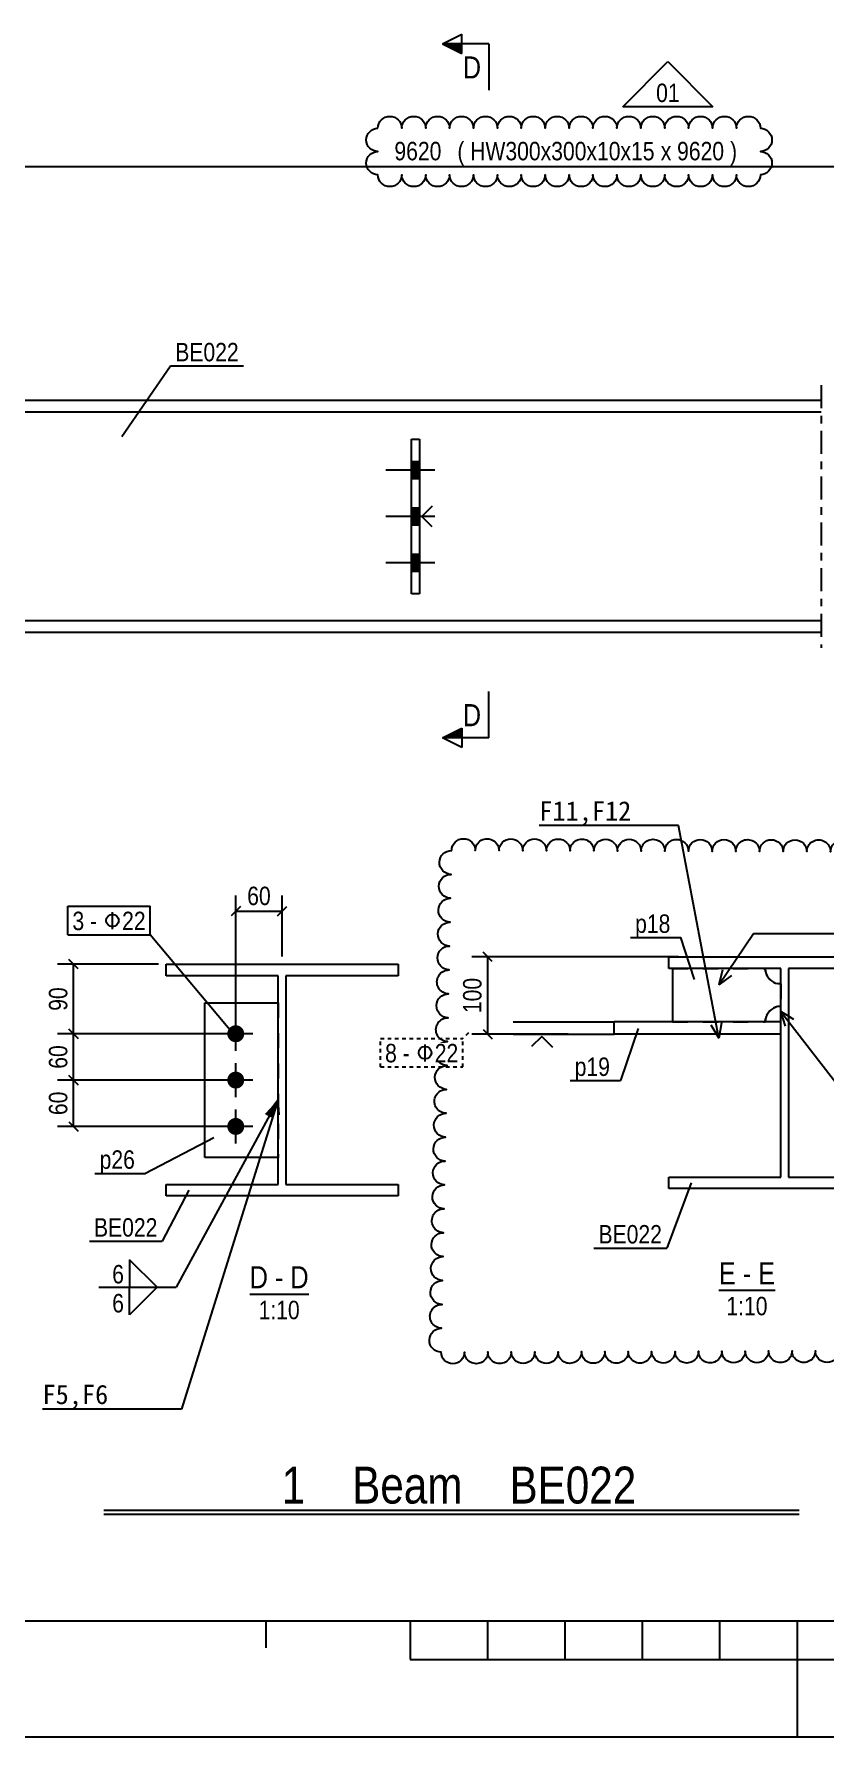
# Model space of a CAD drawing. Header units: millimetres. Extents: x -67 to 528, y -158 to 263.
# Drawn here: x 139.4 to 241.8, y -158 to 62.5 of the extents above; entities that cross this region are included whole.
import ezdxf

# ---------------------------------------------------------------- set-up
doc = ezdxf.new("R2010")
doc.units = ezdxf.units.MM
for name, pattern in [('DXK_LINE_DOT2', [3.9198, 1.9599, -1.9599]), ('DXK_LINE_DOT3', [5.9187, 2.979, -0.9799, 0.9799, -0.9799]), ('DXK_LINE_DOT4', [0.9408, 0.4704, -0.4704])]:
    doc.linetypes.add(name, pattern=pattern)
doc.layers.add('WELD_LABELS', color=5, linetype='Continuous')
doc.styles.add('Arial Narrow', font='ARIALN.TTF', dxfattribs={"height": 0.2})

# ---------------------------------------------------------------- blocks, each defined once
blk = doc.blocks.new('Unknown-251777343-6207')
at = {"color": 7, "linetype": 'Continuous'}
for p, q in [((-36.8, -142.95), (513.12, -142.95)), ((169.43, -142.95), (169.43, -146.45)), ((188.08, -142.95), (188.08, -147.96)), ((198.1, -142.95), (198.1, -147.96)), ((208.11, -142.95), (208.11, -147.96)), ((218.14, -142.95), (218.14, -147.96)), ((228.15, -142.95), (228.15, -147.96)), ((238.17, -142.95), (238.17, -157.97)), ((188.08, -147.96), (288.25, -147.96)), ((-66.84, -157.97), (528.16, -157.97))]:
    blk.add_line(p, q, dxfattribs=at)
blk = doc.blocks.new('Unknown-251777343-14 - 2304')
at = {"color": 6, "linetype": 'Continuous'}
blk.add_line((167.33, -100.65), (174.97, -100.65), dxfattribs=at)
at = {"color": 0, "linetype": 'Continuous'}
for points in [[(169.7, -99.9), (169.7, -96.9), (167.33, -96.9), (167.33, -99.9)], [(173.81, -103.9), (173.81, -101.4), (168.48, -101.4), (168.48, -103.9)]]:
    blk.add_wipeout(points, dxfattribs=at)
at = {"color": 6, "linetype": 'Continuous', "style": 'Arial Narrow'}
blk.add_text('1:10', height=2.386, dxfattribs=at).set_placement((168.48, -103.9))
at = {"color": 0, "linetype": 'Continuous'}
blk.add_wipeout([(171.69, -99.9), (171.69, -96.9), (170.6, -96.9), (170.6, -99.9)], dxfattribs=at)
at = {"color": 6, "linetype": 'Continuous', "style": 'Arial Narrow'}
blk.add_text('D', height=2.86, dxfattribs=at).set_placement((167.33, -99.9))
at = {"color": 0, "linetype": 'Continuous'}
blk.add_wipeout([(174.97, -99.9), (174.97, -96.9), (172.59, -96.9), (172.59, -99.9)], dxfattribs=at)
at = {"color": 6, "linetype": 'Continuous', "style": 'Arial Narrow'}
for s, p in [('-', (170.6, -99.9)), ('D', (172.59, -99.9))]:
    blk.add_text(s, height=2.86, dxfattribs=at).set_placement(p)
blk = doc.blocks.new('Unknown-251777343-15 - 2352')
at = {"color": 6, "linetype": 'Continuous'}
blk.add_line((228.05, -100.14), (235.33, -100.14), dxfattribs=at)
at = {"color": 0, "linetype": 'Continuous'}
for points in [[(230.24, -99.39), (230.24, -96.39), (228.05, -96.39), (228.05, -99.39)], [(234.36, -103.39), (234.36, -100.89), (229.02, -100.89), (229.02, -103.39)]]:
    blk.add_wipeout(points, dxfattribs=at)
at = {"color": 6, "linetype": 'Continuous', "style": 'Arial Narrow'}
blk.add_text('1:10', height=2.386, dxfattribs=at).set_placement((229.02, -103.39))
at = {"color": 0, "linetype": 'Continuous'}
blk.add_wipeout([(232.24, -99.39), (232.24, -96.39), (231.14, -96.39), (231.14, -99.39)], dxfattribs=at)
at = {"color": 6, "linetype": 'Continuous', "style": 'Arial Narrow'}
blk.add_text('E', height=2.86, dxfattribs=at).set_placement((228.05, -99.39))
at = {"color": 0, "linetype": 'Continuous'}
blk.add_wipeout([(235.33, -99.39), (235.33, -96.39), (233.14, -96.39), (233.14, -99.39)], dxfattribs=at)
at = {"color": 6, "linetype": 'Continuous', "style": 'Arial Narrow'}
for s, p in [('E', (233.14, -99.39)), ('-', (231.14, -99.39))]:
    blk.add_text(s, height=2.86, dxfattribs=at).set_placement(p)
blk = doc.blocks.new('Bolt-251777343-1690 - 1651')
at = {"linetype": 'Continuous'}
for points in [[(188.29, 7.1), (188.29, 4.9), (189.29, 4.9), (189.29, 7.1)], [(188.29, 1.1), (188.29, -1.1), (189.29, -1.1), (189.29, 1.1)], [(188.29, -4.9), (188.29, -7.1), (189.29, -7.1), (189.29, -4.9)]]:
    blk.add_hatch(color=3, dxfattribs=at).paths.add_polyline_path(points)
at = {"color": 3, "linetype": 'Continuous'}
for p, q in [((189.29, 7.1), (188.29, 7.1)), ((191.28, 6), (184.94, 6)), ((189.29, 4.9), (188.29, 4.9)), ((191.28, 0), (184.94, 0)), ((189.29, 1.1), (188.29, 1.1)), ((189.29, -1.1), (188.29, -1.1)), ((191.28, -6), (184.94, -6)), ((189.29, -4.9), (188.29, -4.9)), ((189.29, -7.1), (188.29, -7.1))]:
    blk.add_line(p, q, dxfattribs=at)
blk = doc.blocks.new('Part-251777343-1684 - 1651')
at = {"color": 2, "linetype": 'Continuous'}
for p, q in [((188.29, -10), (188.29, 10)), ((188.29, 10), (189.29, 10)), ((189.29, 10), (189.29, -10)), ((189.59, 0), (190.99, 1.4)), ((189.59, 0), (190.89, -1.3)), ((189.29, -10), (188.29, -10))]:
    blk.add_line(p, q, dxfattribs=at)
blk = doc.blocks.new('Part-251777343-1689 - 1651')
at = {"color": 4, "linetype": 'DXK_LINE_DOT3'}
blk.add_line((241.27, 17), (241.27, -17), dxfattribs=at)
at = {"color": 2, "linetype": 'Continuous'}
for p, q in [((241.28, 15), (136.95, 15)), ((241.28, 13.5), (136.95, 13.5)), ((241.28, -13.5), (136.95, -13.5)), ((241.28, -15), (136.95, -15))]:
    blk.add_line(p, q, dxfattribs=at)
blk = doc.blocks.new('Part-251777343-2305 - 2304')
at = {"color": 2, "linetype": 'Continuous'}
for p, q in [((161.53, -62.95), (171.03, -62.95)), ((161.53, -82.95), (161.53, -62.95)), ((171.03, -82.95), (161.53, -82.95))]:
    blk.add_line(p, q, dxfattribs=at)
at = {"color": 7, "linetype": 'DXK_LINE_DOT2'}
blk.add_line((171.03, -62.95), (171.03, -82.95), dxfattribs=at)
blk = doc.blocks.new('Part-251777343-2310 - 2304')
at = {"color": 2, "linetype": 'Continuous'}
for p, q in [((156.53, -57.95), (186.53, -57.95)), ((156.53, -59.45), (156.53, -57.95)), ((171.03, -59.45), (156.53, -59.45)), ((171.03, -86.45), (171.03, -59.45)), ((186.53, -59.45), (172.03, -59.45)), ((172.03, -59.45), (172.03, -86.45)), ((186.53, -57.95), (186.53, -59.45)), ((156.53, -87.95), (156.53, -86.45)), ((156.53, -86.45), (171.03, -86.45)), ((186.53, -87.95), (156.53, -87.95)), ((172.03, -86.45), (186.53, -86.45)), ((186.53, -86.45), (186.53, -87.95))]:
    blk.add_line(p, q, dxfattribs=at)
blk = doc.blocks.new('Bolt-251777343-2311 - 2304')
at = {"linetype": 'Continuous'}
for points in [[(164.43, -66.95, -1), (166.63, -66.95, -1)], [(164.43, -72.95, -1), (166.63, -72.95, -1)], [(164.43, -78.95, -1), (166.63, -78.95, -1)]]:
    blk.add_hatch(color=3, dxfattribs=at).paths.add_polyline_path(points)
at = {"color": 3, "linetype": 'Continuous'}
for p, q in [((165.53, -69.15), (165.53, -64.75)), ((167.73, -66.95), (163.33, -66.95)), ((165.53, -75.15), (165.53, -70.75)), ((167.73, -72.95), (163.33, -72.95)), ((165.53, -81.15), (165.53, -76.75)), ((167.73, -78.95), (163.33, -78.95))]:
    blk.add_line(p, q, dxfattribs=at)
blk = doc.blocks.new('Part-251777343-3944 - 2352')
at = {"color": 2, "linetype": 'Continuous'}
for p, q in [((201.43, -65.4), (214.48, -65.4)), ((236.06, -65.4), (214.48, -65.4)), ((214.48, -67), (214.48, -65.4)), ((236.06, -67), (236.06, -65.4)), ((201.43, -67), (214.48, -67)), ((205.12, -67.3), (203.82, -68.6)), ((205.12, -67.3), (206.52, -68.7)), ((236.06, -67), (214.48, -67))]:
    blk.add_line(p, q, dxfattribs=at)
blk = doc.blocks.new('Part-251777343-2358 - 2352')
at = {"color": 2, "linetype": 'Continuous'}
for p, q in [((221.56, -57), (251.56, -57)), ((221.56, -58.5), (221.56, -57)), ((251.56, -57), (251.56, -58.5)), ((236.06, -58.5), (221.56, -58.5)), ((236.06, -85.5), (236.06, -58.5)), ((251.56, -58.5), (237.06, -58.5)), ((237.06, -58.5), (237.06, -85.5)), ((221.56, -87), (221.56, -85.5)), ((221.56, -85.5), (236.06, -85.5)), ((237.06, -85.5), (251.56, -85.5)), ((251.56, -85.5), (251.56, -87)), ((251.56, -87), (221.56, -87))]:
    blk.add_line(p, q, dxfattribs=at)
blk = doc.blocks.new('Part-251777343-3943 - 2352')
at = {"color": 2, "linetype": 'Continuous'}
for p, q in [((222.06, -58.5), (222.06, -65.4)), ((234.09, -58.89), (234.06, -58.5)), ((236.06, -60.5), (235.67, -60.46)), ((235.67, -63.44), (236.06, -63.4)), ((234.06, -65.4), (234.09, -65.01))]:
    blk.add_line(p, q, dxfattribs=at)
at = {"color": 7, "linetype": 'DXK_LINE_DOT2'}
for p, q in [((222.06, -58.5), (234.06, -58.5)), ((234.06, -58.5), (234.09, -58.89)), ((235.67, -60.46), (236.06, -60.5)), ((236.06, -60.5), (236.06, -63.4)), ((236.06, -63.4), (235.67, -63.44)), ((222.06, -65.4), (234.06, -65.4)), ((234.09, -65.01), (234.06, -65.4))]:
    blk.add_line(p, q, dxfattribs=at)
at = {"color": 2, "linetype": 'Continuous'}
for centre, start, end in [((236.06, -58.5), 191.25, 258.75), ((236.06, -65.4), 101.25, 168.75)]:
    blk.add_arc(centre, 2, start, end, dxfattribs=at)
at = {"color": 7, "linetype": 'DXK_LINE_DOT2'}
for centre, start, end in [((236.06, -58.5), 191.25, 258.75), ((236.06, -65.4), 101.25, 168.75)]:
    blk.add_arc(centre, 2, start, end, dxfattribs=at)
blk = doc.blocks.new('Cloud-251777343-5899')
at = {"color": 1, "linetype": 'Continuous'}
blk.add_lwpolyline([(193.47, -43.23, -1), (196.53, -43.24, -1), (199.6, -43.25, -1), (202.66, -43.26, -1), (205.73, -43.27, -1), (208.79, -43.28, -1), (211.86, -43.29, -1), (214.92, -43.3, -1), (217.98, -43.31, -1), (221.05, -43.32, -1), (224.11, -43.33, -1), (227.18, -43.34, -1), (230.24, -43.35, -1), (233.31, -43.36, -1), (236.37, -43.37, -1), (239.43, -43.38, -1), (242.5, -43.39, -1), (245.56, -43.4, -1), (248.63, -43.41, -1), (251.69, -43.42, -1), (254.75, -43.43, -1), (257.82, -43.44, -1), (260.88, -43.45, -1), (263.95, -43.45, -1), (267.01, -43.46, -1), (270.08, -43.47, -1), (273.14, -43.48, -1), (276.2, -43.49, -1), (279.27, -43.5, -1), (282.33, -43.51, -1), (285.4, -43.52, -1), (288.46, -43.53, -1), (291.53, -43.54, -1), (294.59, -43.55, -1), (297.65, -43.56, -1), (300.72, -43.57, -1), (303.78, -43.58, -1), (306.85, -43.59, -1), (309.91, -43.6, -1), (312.98, -43.61, -1), (316.04, -43.62, -1), (319.1, -43.63, -1), (322.17, -43.64, -1), (325.23, -43.65, -1), (328.3, -43.66, -1), (331.36, -43.67, -1), (331.36, -46.71, -1), (331.36, -49.76, -1), (331.36, -52.81, -1), (331.36, -55.86, -1), (331.36, -58.91, -1), (331.36, -61.95, -1), (331.36, -65, -1), (331.36, -68.05, -1), (331.36, -71.1, -1), (331.36, -74.14, -1), (331.36, -77.19, -1), (331.36, -80.24, -1), (331.36, -83.29, -1), (331.36, -86.33, -1), (331.36, -89.38, -1), (331.36, -92.43, -1), (331.36, -95.48, -1), (331.36, -98.52, -1), (331.36, -101.57, -1), (331.36, -104.62, -1), (331.36, -107.67, -1), (328.33, -107.68, -1), (325.31, -107.69, -1), (322.28, -107.7, -1), (319.25, -107.71, -1), (316.22, -107.72, -1), (313.2, -107.73, -1), (310.17, -107.74, -1), (307.14, -107.75, -1), (304.12, -107.76, -1), (301.09, -107.78, -1), (298.06, -107.79, -1), (295.03, -107.8, -1), (292.01, -107.81, -1), (288.98, -107.82, -1), (285.95, -107.83, -1), (282.92, -107.84, -1), (279.9, -107.85, -1), (276.87, -107.86, -1), (273.84, -107.87, -1), (270.82, -107.88, -1), (267.79, -107.89, -1), (264.76, -107.91, -1), (261.73, -107.92, -1), (258.71, -107.93, -1), (255.68, -107.94, -1), (252.65, -107.95, -1), (249.62, -107.96, -1), (246.6, -107.97, -1), (243.57, -107.98, -1), (240.54, -107.99, -1), (237.52, -108, -1), (234.49, -108.01, -1), (231.46, -108.02, -1), (228.43, -108.04, -1), (225.41, -108.05, -1), (222.38, -108.06, -1), (219.35, -108.07, -1), (216.32, -108.08, -1), (213.3, -108.09, -1), (210.27, -108.1, -1), (207.24, -108.11, -1), (204.22, -108.12, -1), (201.19, -108.13, -1), (198.16, -108.14, -1), (195.13, -108.15, -1), (192.11, -108.17, -1), (192.17, -105.07, -1), (192.24, -101.98, -1), (192.3, -98.89, -1), (192.37, -95.8, -1), (192.43, -92.71, -1), (192.5, -89.61, -1), (192.56, -86.52, -1), (192.63, -83.43, -1), (192.69, -80.34, -1), (192.76, -77.25, -1), (192.82, -74.15, -1), (192.89, -71.06, -1), (192.95, -67.97, -1), (193.02, -64.88, -1), (193.08, -61.79, -1), (193.15, -58.69, -1), (193.21, -55.6, -1), (193.27, -52.51, -1), (193.34, -49.42, -1), (193.4, -46.32, -1), (193.47, -43.23)], format="xyb", close=True, dxfattribs=at)
blk = doc.blocks.new('Cloud-251777343-5889 - 1651')
at = {"color": 1, "linetype": 'Continuous'}
blk.add_lwpolyline([(183.92, 50.25, -1), (187.01, 50.25, -1), (190.11, 50.25, -1), (193.2, 50.25, -1), (196.29, 50.25, -1), (199.39, 50.25, -1), (202.48, 50.25, -1), (205.57, 50.25, -1), (208.67, 50.25, -1), (211.76, 50.25, -1), (214.86, 50.25, -1), (217.95, 50.25, -1), (221.04, 50.25, -1), (224.14, 50.25, -1), (227.23, 50.25, -1), (230.32, 50.25, -1), (233.42, 50.25, -1), (233.42, 47.25, -1), (233.42, 44.25, -1), (230.32, 44.25, -1), (227.23, 44.25, -1), (224.14, 44.25, -1), (221.04, 44.25, -1), (217.95, 44.25, -1), (214.86, 44.25, -1), (211.76, 44.25, -1), (208.67, 44.25, -1), (205.57, 44.25, -1), (202.48, 44.25, -1), (199.39, 44.25, -1), (196.29, 44.25, -1), (193.2, 44.25, -1), (190.11, 44.25, -1), (187.01, 44.25, -1), (183.92, 44.25, -1), (183.92, 47.25, -1), (183.92, 50.25)], format="xyb", close=True, dxfattribs=at)
blk = doc.blocks.new('StraightDimension-251777343-4944 - 1651')
at = {"color": 7, "linetype": 'Continuous'}
blk.add_line((19, 45.31), (359.22, 45.31), dxfattribs=at)
at = {"color": 0}
for points in [[(192.66, 45.61), (192.66, 49.11), (185.56, 49.11), (185.56, 45.61)], [(195.12, 46.11), (195.12, 48.61), (194.21, 48.61), (194.21, 46.11)]]:
    blk.add_wipeout(points, dxfattribs=at)
at = {"color": 4, "style": 'Arial Narrow'}
blk.add_text('9620', height=2.386, dxfattribs=at).set_placement((186.06, 46.11))
at = {"color": 0}
blk.add_wipeout([(195.12, 46.11), (195.12, 48.61), (194.21, 48.61), (194.21, 46.11)], dxfattribs=at)
blk.add_wipeout([(219.78, 46.11), (219.78, 48.61), (195.87, 48.61), (195.87, 46.11)], dxfattribs=at)
blk.add_wipeout([(219.78, 46.11), (219.78, 48.61), (195.87, 48.61), (195.87, 46.11)], dxfattribs=at)
at = {"color": 4, "style": 'Arial Narrow'}
blk.add_text('(', height=2.39, dxfattribs=at).set_placement((194.21, 46.11))
at = {"color": 0}
blk.add_wipeout([(221.89, 46.11), (221.89, 48.61), (220.53, 48.61), (220.53, 46.11)], dxfattribs=at)
blk.add_wipeout([(221.89, 46.11), (221.89, 48.61), (220.53, 48.61), (220.53, 46.11)], dxfattribs=at)
at = {"color": 4, "style": 'Arial Narrow'}
blk.add_text('HW300x300x10x15', height=2.3861, dxfattribs=at).set_placement((195.87, 46.11))
at = {"color": 0}
blk.add_wipeout([(228.74, 46.11), (228.74, 48.61), (222.64, 48.61), (222.64, 46.11)], dxfattribs=at)
blk.add_wipeout([(228.74, 46.11), (228.74, 48.61), (222.64, 48.61), (222.64, 46.11)], dxfattribs=at)
at = {"color": 4, "style": 'Arial Narrow'}
blk.add_text('x', height=2.39, dxfattribs=at).set_placement((220.53, 46.11))
at = {"color": 0}
blk.add_wipeout([(230.4, 46.11), (230.4, 48.61), (229.49, 48.61), (229.49, 46.11)], dxfattribs=at)
blk.add_wipeout([(230.4, 46.11), (230.4, 48.61), (229.49, 48.61), (229.49, 46.11)], dxfattribs=at)
at = {"color": 4, "style": 'Arial Narrow'}
for s, height, p in [('9620', 2.386, (222.64, 46.11)), (')', 2.39, (229.49, 46.11))]:
    blk.add_text(s, height=height, dxfattribs=at).set_placement(p)
blk = doc.blocks.new('StraightDimension-251777343-2691 - 2304')
at = {"color": 7, "linetype": 'Continuous'}
for p, q in [((155.53, -57.95), (142.48, -57.95)), ((145.13, -58.55), (143.93, -57.35)), ((144.53, -66.95), (144.53, -57.95)), ((164.53, -66.95), (142.48, -66.95)), ((143.93, -66.35), (145.13, -67.55))]:
    blk.add_line(p, q, dxfattribs=at)
at = {"color": 0}
blk.add_wipeout([(144.23, -60.43), (140.73, -60.43), (140.73, -64.48), (144.23, -64.48)], dxfattribs=at)
at = {"color": 4, "style": 'Arial Narrow'}
blk.add_text('90', height=2.386, rotation=90.0002, dxfattribs=at).set_placement((143.73, -63.98))
blk = doc.blocks.new('StraightDimension-251777343-2692 - 2304')
at = {"color": 7, "linetype": 'Continuous'}
for p, q in [((164.53, -66.95), (142.48, -66.95)), ((145.13, -67.55), (143.93, -66.35)), ((144.53, -72.95), (144.53, -66.95)), ((143.93, -72.35), (145.13, -73.55)), ((164.53, -72.95), (142.48, -72.95))]:
    blk.add_line(p, q, dxfattribs=at)
at = {"color": 0}
blk.add_wipeout([(144.23, -67.93), (140.73, -67.93), (140.73, -71.98), (144.23, -71.98)], dxfattribs=at)
at = {"color": 4, "style": 'Arial Narrow'}
blk.add_text('60', height=2.386, rotation=90.0002, dxfattribs=at).set_placement((143.73, -71.48))
blk = doc.blocks.new('StraightDimension-251777343-2693 - 2304')
at = {"color": 7, "linetype": 'Continuous'}
for p, q in [((145.13, -73.55), (143.93, -72.35)), ((164.53, -72.95), (142.48, -72.95)), ((144.53, -78.95), (144.53, -72.95)), ((164.53, -78.95), (142.48, -78.95)), ((143.93, -78.35), (145.13, -79.55))]:
    blk.add_line(p, q, dxfattribs=at)
at = {"color": 0}
blk.add_wipeout([(144.23, -73.93), (140.73, -73.93), (140.73, -77.98), (144.23, -77.98)], dxfattribs=at)
at = {"color": 4, "style": 'Arial Narrow'}
blk.add_text('60', height=2.386, rotation=90.0002, dxfattribs=at).set_placement((143.73, -77.48))
blk = doc.blocks.new('StraightDimension-251777343-2695 - 2304')
at = {"color": 7, "linetype": 'Continuous'}
for p, q in [((166.13, -50.5), (164.93, -51.7)), ((165.53, -65.95), (165.53, -49.05)), ((170.93, -51.7), (172.13, -50.5)), ((171.53, -56.95), (171.53, -49.05)), ((165.53, -51.1), (171.53, -51.1))]:
    blk.add_line(p, q, dxfattribs=at)
at = {"color": 0}
blk.add_wipeout([(170.56, -50.8), (170.56, -47.3), (166.51, -47.3), (166.51, -50.8)], dxfattribs=at)
at = {"color": 4, "style": 'Arial Narrow'}
blk.add_text('60', height=2.386, dxfattribs=at).set_placement((167.01, -50.3))
blk = doc.blocks.new('StraightDimension-251777343-5823 - 2352')
at = {"color": 7, "linetype": 'Continuous'}
for p, q in [((222.82, -57), (196.08, -57)), ((198.73, -57.6), (197.53, -56.4)), ((198.13, -67), (198.13, -57)), ((208.55, -67), (196.08, -67)), ((197.53, -66.4), (198.73, -67.6))]:
    blk.add_line(p, q, dxfattribs=at)
at = {"color": 0}
blk.add_wipeout([(197.83, -59.21), (194.33, -59.21), (194.33, -64.78), (197.83, -64.78)], dxfattribs=at)
at = {"color": 4, "style": 'Arial Narrow'}
blk.add_text('100', height=2.386, rotation=90.0002, dxfattribs=at).set_placement((197.33, -64.28))
blk = doc.blocks.new('Unknown-251777343-6203')
at = {"color": 7, "linetype": 'Continuous'}
for p, q in [((148.45, -128.63), (238.45, -128.63)), ((148.45, -129.13), (238.45, -129.13))]:
    blk.add_line(p, q, dxfattribs=at)
at = {"color": 3, "style": 'Arial Narrow'}
blk.add_text('1    Beam    BE022', height=4.7721, dxfattribs=at).set_placement((171.47, -127.76))
blk = doc.blocks.new('Mark-251777343-1755 - 1651')
at = {"color": 0}
blk.add_wipeout([(165.93, 20.09), (165.93, 22.59), (157.7, 22.59), (157.7, 20.09)], dxfattribs=at)
blk.add_wipeout([(165.93, 20.09), (165.93, 22.59), (157.7, 22.59), (157.7, 20.09)], dxfattribs=at)
at = {"color": 7, "linetype": 'Continuous'}
for p, q in [((150.8, 10.34), (157.1, 19.49)), ((157.1, 19.49), (166.53, 19.49))]:
    blk.add_line(p, q, dxfattribs=at)
at = {"color": 3, "style": 'Arial Narrow'}
blk.add_text('BE022', height=2.386, dxfattribs=at).set_placement((157.7, 20.09))
blk = doc.blocks.new('SectionMark-251777343-2333 - 1651')
at = {"color": 6, "linetype": 'Continuous'}
for p, q in [((192.29, 61.2), (194.79, 62.45)), ((198.29, 61.2), (192.29, 61.2)), ((198.29, -28.64), (192.29, -28.64)), ((194.79, -29.89), (192.29, -28.64))]:
    blk.add_line(p, q, dxfattribs=at)
at = {"color": 0, "linetype": 'Continuous'}
for points in [[(197.29, 56.7), (197.29, 59.7), (194.91, 59.7), (194.91, 56.7)], [(197.29, -27.14), (197.29, -24.14), (194.91, -24.14), (194.91, -27.14)]]:
    blk.add_wipeout(points, dxfattribs=at)
at = {"linetype": 'Continuous'}
for points in [[(194.79, 61.2), (194.79, 59.95), (192.29, 61.2)], [(194.79, -27.39), (194.79, -28.64), (192.29, -28.64)]]:
    blk.add_hatch(color=6, dxfattribs=at).paths.add_polyline_path(points)
at = {"color": 6, "linetype": 'Continuous'}
for p, q in [((194.79, 59.95), (194.79, 62.45)), ((192.29, 61.2), (194.79, 59.95)), ((198.29, 61.2), (198.29, 55.2)), ((198.29, -28.64), (198.29, -22.64)), ((192.29, -28.64), (194.79, -27.39)), ((194.79, -27.39), (194.79, -29.89))]:
    blk.add_line(p, q, dxfattribs=at)
at = {"color": 6, "linetype": 'Continuous', "style": 'Arial Narrow'}
for p in [(194.91, 56.7), (194.91, -27.14)]:
    blk.add_text('D', height=2.86, dxfattribs=at).set_placement(p)
blk = doc.blocks.new('Text-251777343-5893 - 1651')
at = {"color": 0, "linetype": 'Continuous'}
blk.add_wipeout([(222.98, 53.65), (222.98, 56.15), (219.93, 56.15), (219.93, 53.65)], dxfattribs=at)
at = {"color": 1, "linetype": 'Continuous'}
for p, q in [((215.63, 53.05), (221.45, 58.88)), ((221.45, 58.88), (227.28, 53.05)), ((227.28, 53.05), (215.63, 53.05))]:
    blk.add_line(p, q, dxfattribs=at)
at = {"color": 1, "linetype": 'Continuous', "style": 'Arial Narrow'}
blk.add_text('01', height=2.386, dxfattribs=at).set_placement((219.93, 53.65))
blk = doc.blocks.new('Mark-251777343-2700 - 2304')
at = {"color": 0}
blk.add_wipeout([(145.91, -53.54), (145.91, -51.04), (144.39, -51.04), (144.39, -53.54)], dxfattribs=at)
blk.add_wipeout([(145.91, -53.54), (145.91, -51.04), (144.39, -51.04), (144.39, -53.54)], dxfattribs=at)
at = {"color": 7, "linetype": 'Continuous'}
blk.add_line((143.79, -54.14), (143.79, -50.44), dxfattribs=at)
at = {"color": 0}
blk.add_wipeout([(147.57, -53.54), (147.57, -51.04), (146.66, -51.04), (146.66, -53.54)], dxfattribs=at)
blk.add_wipeout([(147.57, -53.54), (147.57, -51.04), (146.66, -51.04), (146.66, -53.54)], dxfattribs=at)
at = {"color": 3, "style": 'Arial Narrow'}
blk.add_text('3', height=2.39, dxfattribs=at).set_placement((144.39, -53.54))
at = {"color": 0}
blk.add_wipeout([(150.82, -53.54), (150.82, -51.04), (148.32, -51.04), (148.32, -53.54)], dxfattribs=at)
at = {"color": 3, "linetype": 'Continuous'}
blk.add_line((149.57, -53.42), (149.57, -51.23), dxfattribs=at)
at = {"color": 3, "style": 'Arial Narrow'}
blk.add_text('-', height=2.39, dxfattribs=at).set_placement((146.66, -53.54))
at = {"color": 0}
blk.add_wipeout([(153.87, -53.54), (153.87, -51.04), (150.82, -51.04), (150.82, -53.54)], dxfattribs=at)
blk.add_wipeout([(153.87, -53.54), (153.87, -51.04), (150.82, -51.04), (150.82, -53.54)], dxfattribs=at)
at = {"color": 7, "linetype": 'Continuous'}
for p, q in [((143.79, -50.44), (154.47, -50.44)), ((154.47, -54.14), (154.47, -50.44)), ((143.79, -54.14), (154.47, -54.14)), ((165.44, -67.28), (154.47, -54.14))]:
    blk.add_line(p, q, dxfattribs=at)
at = {"color": 3, "linetype": 'Continuous'}
blk.add_circle((149.57, -52.29), 0.812, dxfattribs=at)
at = {"color": 3, "style": 'Arial Narrow'}
blk.add_text('22', height=2.386, dxfattribs=at).set_placement((150.82, -53.54))
blk = doc.blocks.new('Mark-251777343-2337 - 2304')
at = {"color": 0}
blk.add_wipeout([(155.4, -93.21), (155.4, -90.71), (147.18, -90.71), (147.18, -93.21)], dxfattribs=at)
blk.add_wipeout([(155.4, -93.21), (155.4, -90.71), (147.18, -90.71), (147.18, -93.21)], dxfattribs=at)
at = {"color": 7, "linetype": 'Continuous'}
for p in [(159.45, -87.2), (146.58, -93.81)]:
    blk.add_line(p, (156, -93.81), dxfattribs=at)
at = {"color": 3, "style": 'Arial Narrow'}
blk.add_text('BE022', height=2.386, dxfattribs=at).set_placement((147.18, -93.21))
blk = doc.blocks.new('Mark-251777343-2334 - 2304')
at = {"color": 7, "linetype": 'Continuous'}
blk.add_line((162.71, -80.44), (153.83, -85.03), dxfattribs=at)
at = {"color": 0}
blk.add_wipeout([(152.48, -84.43), (152.48, -81.93), (147.91, -81.93), (147.91, -84.43)], dxfattribs=at)
blk.add_wipeout([(152.48, -84.43), (152.48, -81.93), (147.91, -81.93), (147.91, -84.43)], dxfattribs=at)
at = {"color": 7, "linetype": 'Continuous'}
blk.add_line((147.31, -85.03), (153.83, -85.03), dxfattribs=at)
at = {"color": 3, "style": 'Arial Narrow'}
blk.add_text('p26', height=2.386, dxfattribs=at).set_placement((147.91, -84.43))
blk = doc.blocks.new('WeldMark-251777343-3749 - 2304')
at = {"linetype": 'Continuous'}
blk.add_hatch(color=3, dxfattribs=at).paths.add_polyline_path([(169.29, -77.35), (171.03, -75.45), (170.39, -77.94)])
at = {"color": 3, "linetype": 'Continuous'}
blk.add_line((171.03, -75.45), (157.81, -99.77), dxfattribs=at)
at = {"color": 0}
blk.add_wipeout([(151.26, -99.47), (151.26, -96.57), (149.34, -96.57), (149.34, -99.47)], dxfattribs=at)
at = {"color": 3, "linetype": 'Continuous'}
for p, q in [((155.34, -99.77), (151.77, -96.2)), ((151.77, -96.2), (151.77, -99.77)), ((151.77, -99.77), (155.34, -99.77))]:
    blk.add_line(p, q, dxfattribs=at)
at = {"color": 0, "linetype": 'Continuous'}
blk.add_wipeout([(151.26, -103.22), (151.26, -100.32), (149.34, -100.32), (149.34, -103.22)], dxfattribs=at)
at = {"color": 3, "linetype": 'Continuous'}
for p, q in [((147.79, -99.77), (157.81, -99.77)), ((151.77, -99.77), (155.34, -99.77)), ((155.34, -99.77), (151.77, -103.34)), ((151.77, -103.34), (151.77, -99.77))]:
    blk.add_line(p, q, dxfattribs=at)
at = {"color": 3, "style": 'Arial Narrow'}
blk.add_text('6', height=2.39, dxfattribs=at).set_placement((149.54, -99.27))
at = {"color": 3, "linetype": 'Continuous', "style": 'Arial Narrow'}
blk.add_text('6', height=2.39, dxfattribs=at).set_placement((149.54, -103.02))
blk = doc.blocks.new('Mark-251777343-2392 - 2352')
at = {"color": 0}
blk.add_wipeout([(220.7, -94.1), (220.7, -91.6), (212.47, -91.6), (212.47, -94.1)], dxfattribs=at)
blk.add_wipeout([(220.7, -94.1), (220.7, -91.6), (212.47, -91.6), (212.47, -94.1)], dxfattribs=at)
at = {"color": 7, "linetype": 'Continuous'}
for p in [(224.47, -86.25), (211.87, -94.7)]:
    blk.add_line(p, (221.3, -94.7), dxfattribs=at)
at = {"color": 3, "style": 'Arial Narrow'}
blk.add_text('BE022', height=2.386, dxfattribs=at).set_placement((212.47, -94.1))
blk = doc.blocks.new('Mark-251777343-5798 - 2352')
at = {"color": 7, "linetype": 'Continuous'}
blk.add_line((224.89, -59.91), (223.13, -54.49), dxfattribs=at)
at = {"color": 0}
blk.add_wipeout([(221.78, -53.89), (221.78, -51.39), (217.21, -51.39), (217.21, -53.89)], dxfattribs=at)
blk.add_wipeout([(221.78, -53.89), (221.78, -51.39), (217.21, -51.39), (217.21, -53.89)], dxfattribs=at)
at = {"color": 7, "linetype": 'Continuous'}
blk.add_line((216.61, -54.49), (223.13, -54.49), dxfattribs=at)
at = {"color": 3, "style": 'Arial Narrow'}
blk.add_text('p18', height=2.386, dxfattribs=at).set_placement((217.21, -53.89))
blk = doc.blocks.new('Mark-251777343-5801 - 2352')
at = {"color": 7, "linetype": 'Continuous'}
blk.add_line((217.59, -66.27), (215.31, -73.01), dxfattribs=at)
at = {"color": 0}
blk.add_wipeout([(213.96, -72.41), (213.96, -69.91), (209.39, -69.91), (209.39, -72.41)], dxfattribs=at)
blk.add_wipeout([(213.96, -72.41), (213.96, -69.91), (209.39, -69.91), (209.39, -72.41)], dxfattribs=at)
at = {"color": 7, "linetype": 'Continuous'}
blk.add_line((208.79, -73.01), (215.31, -73.01), dxfattribs=at)
at = {"color": 3, "style": 'Arial Narrow'}
blk.add_text('p19', height=2.386, dxfattribs=at).set_placement((209.39, -72.41))
blk = doc.blocks.new('Mark-251777343-6238 - 2352')
at = {"color": 0}
blk.add_wipeout([(186.37, -70.65), (186.37, -68.15), (184.85, -68.15), (184.85, -70.65)], dxfattribs=at)
blk.add_wipeout([(186.37, -70.65), (186.37, -68.15), (184.85, -68.15), (184.85, -70.65)], dxfattribs=at)
at = {"color": 7, "linetype": 'DXK_LINE_DOT4'}
blk.add_line((184.25, -71.25), (184.25, -67.55), dxfattribs=at)
at = {"color": 0}
blk.add_wipeout([(188.03, -70.65), (188.03, -68.15), (187.12, -68.15), (187.12, -70.65)], dxfattribs=at)
blk.add_wipeout([(188.03, -70.65), (188.03, -68.15), (187.12, -68.15), (187.12, -70.65)], dxfattribs=at)
at = {"color": 3, "style": 'Arial Narrow'}
blk.add_text('8', height=2.39, dxfattribs=at).set_placement((184.85, -70.65))
at = {"color": 0}
blk.add_wipeout([(191.28, -70.65), (191.28, -68.15), (188.78, -68.15), (188.78, -70.65)], dxfattribs=at)
at = {"color": 3, "linetype": 'Continuous'}
blk.add_line((190.03, -70.53), (190.03, -68.34), dxfattribs=at)
at = {"color": 3, "style": 'Arial Narrow'}
blk.add_text('-', height=2.39, dxfattribs=at).set_placement((187.12, -70.65))
at = {"color": 0}
blk.add_wipeout([(194.33, -70.65), (194.33, -68.15), (191.28, -68.15), (191.28, -70.65)], dxfattribs=at)
blk.add_wipeout([(194.33, -70.65), (194.33, -68.15), (191.28, -68.15), (191.28, -70.65)], dxfattribs=at)
at = {"color": 7, "linetype": 'DXK_LINE_DOT4'}
for p, q in [((184.25, -67.55), (194.93, -67.55)), ((195.64, -66.85), (194.93, -67.55)), ((194.93, -71.25), (194.93, -67.55)), ((184.25, -71.25), (194.93, -71.25))]:
    blk.add_line(p, q, dxfattribs=at)
at = {"color": 3, "linetype": 'Continuous'}
blk.add_circle((190.03, -69.4), 0.812, dxfattribs=at)
at = {"color": 3, "style": 'Arial Narrow'}
blk.add_text('22', height=2.386, dxfattribs=at).set_placement((191.28, -70.65))

msp = doc.modelspace()

# ---------------------------------------------------------------- linework, layer by layer
at = {"layer": 'WELD_LABELS', "color": 5}
for p, q in [((222.81, -40), (204.81, -40)), ((228.06, -60.61), (232.51, -53.96)), ((232.51, -53.96), (250.51, -53.96)), ((228.53, -58.66), (228.06, -60.61)), ((229.67, -59.43), (228.06, -60.61)), ((227.03, -65.79), (228.06, -67.51)), ((228.38, -65.53), (228.06, -67.51)), ((237.75, -65.12), (236.06, -64.06)), ((236.66, -65.96), (236.06, -64.06)), ((236.06, -64.06), (253.18, -86.21)), ((158.52, -115.54), (140.52, -115.54))]:
    msp.add_line(p, q, dxfattribs=at)

# ---------------------------------------------------------------- block references
for name in ['Unknown-251777343-6207', 'Cloud-251777343-5889 - 1651', 'Part-251777343-1689 - 1651', 'Part-251777343-1684 - 1651', 'Bolt-251777343-1690 - 1651', 'Part-251777343-2358 - 2352', 'Part-251777343-2310 - 2304', 'Part-251777343-3943 - 2352', 'Part-251777343-2305 - 2304', 'Bolt-251777343-2311 - 2304', 'Part-251777343-3944 - 2352', 'Unknown-251777343-6203']:
    msp.add_blockref(name, (0, 0))

# ---------------------------------------------------------------- texts
at = {"layer": 'WELD_LABELS', "color": 5, "char_height": 2.5, "attachment_point": 7}
for s, insert in [('F11,F12', (204.81, -40)), ('F5,F6', (140.52, -115.54))]:
    msp.add_mtext(s, dxfattribs=dict(at, insert=insert))

# ---------------------------------------------------------------- next in the draw order: block references
for name in ['Text-251777343-5893 - 1651', 'StraightDimension-251777343-4944 - 1651', 'StraightDimension-251777343-2691 - 2304', 'Mark-251777343-2337 - 2304', 'Unknown-251777343-14 - 2304', 'Unknown-251777343-15 - 2352']:
    msp.add_blockref(name, (0, 0))

# ---------------------------------------------------------------- next in the draw order: block references
for name in ['SectionMark-251777343-2333 - 1651', 'Mark-251777343-1755 - 1651', 'Cloud-251777343-5899', 'StraightDimension-251777343-2692 - 2304']:
    msp.add_blockref(name, (0, 0))

# ---------------------------------------------------------------- next in the draw order: block references
for name in ['StraightDimension-251777343-2695 - 2304', 'StraightDimension-251777343-5823 - 2352', 'StraightDimension-251777343-2693 - 2304', 'Mark-251777343-2392 - 2352']:
    msp.add_blockref(name, (0, 0))

# ---------------------------------------------------------------- next in the draw order: block references
for name in ['Mark-251777343-2700 - 2304', 'Mark-251777343-5798 - 2352', 'Mark-251777343-6238 - 2352', 'Mark-251777343-5801 - 2352', 'Mark-251777343-2334 - 2304']:
    msp.add_blockref(name, (0, 0))

# ---------------------------------------------------------------- next in the draw order: linework, layer by layer
at = {"layer": 'WELD_LABELS', "color": 5}
msp.add_line((228.06, -67.51), (222.81, -40), dxfattribs=at)

# ---------------------------------------------------------------- next in the draw order: block references
msp.add_blockref('WeldMark-251777343-3749 - 2304', (0, 0))

# ---------------------------------------------------------------- next in the draw order: linework, layer by layer
for p, q in [((171.03, -75.45), (158.52, -115.54)), ((169.82, -77.04), (171.03, -75.45)), ((171.13, -77.45), (171.03, -75.45))]:
    msp.add_line(p, q, dxfattribs=at)

doc.saveas('drawing.dxf')
